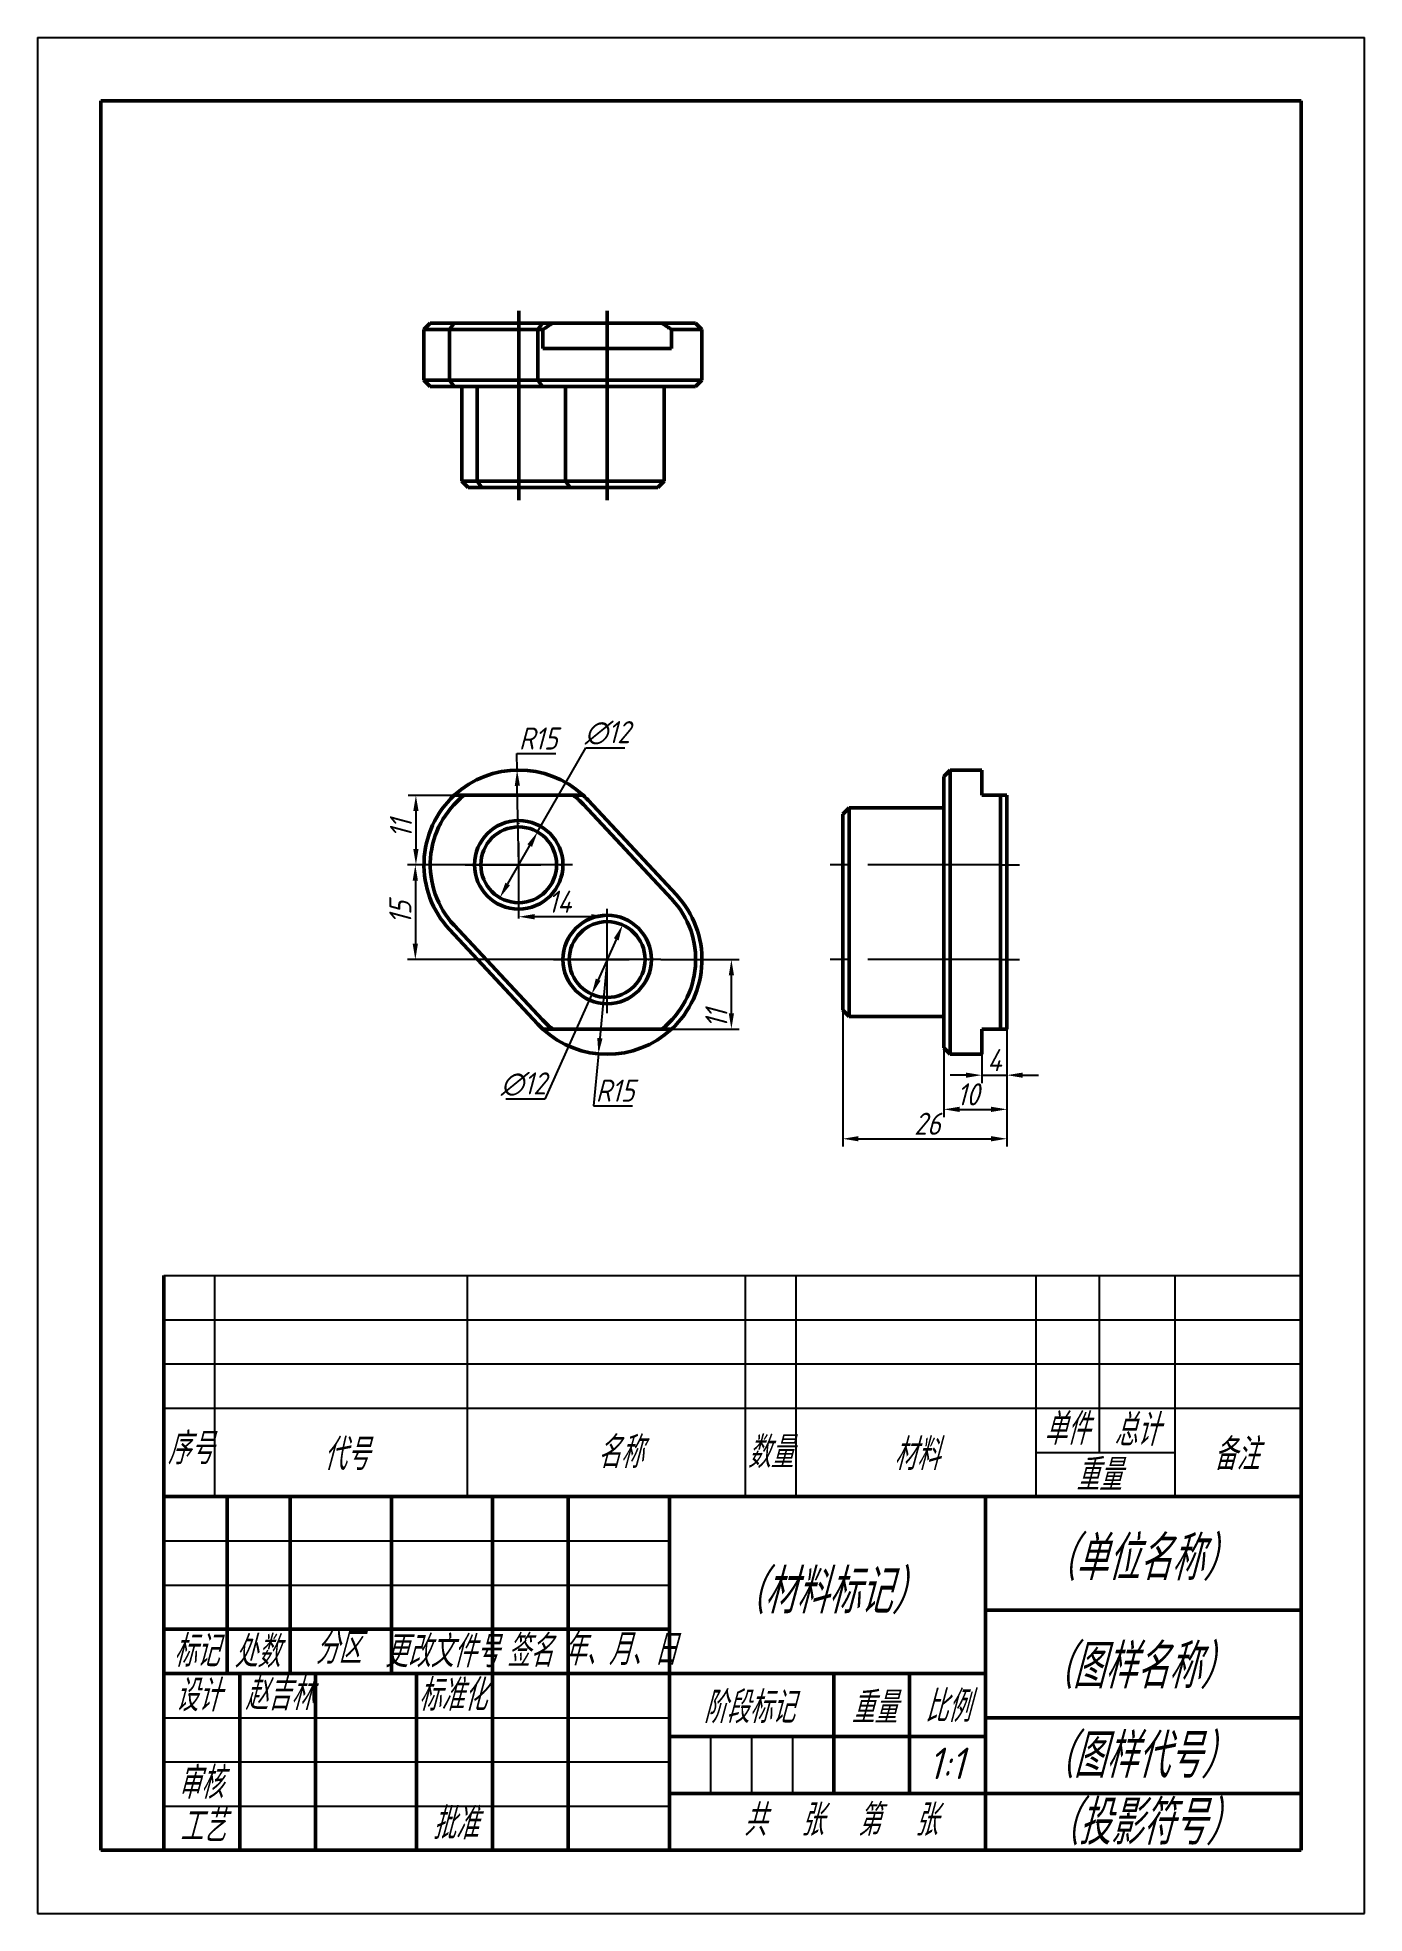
# Model space of a CAD drawing. Header units: millimetres. Extents: x 8 to 218, y 8 to 305.
import ezdxf

# ---------------------------------------------------------------- set-up
doc = ezdxf.new("R2010")
doc.units = ezdxf.units.MM
doc.linetypes.add('ACAD_ISO10W100', pattern=[18, 12, -3, 0, -3])
for name, color, linetype, lineweight in [('粗实线', 3, 'Continuous', 50), ('细实线', 7, 'Continuous', 25), ('细文本', 7, 'Continuous', 25), ('细点画线', 1, 'ACAD_ISO10W100', 25)]:
    doc.layers.add(name, color=color, linetype=linetype, lineweight=lineweight)
doc.styles.add('长仿宋', font='gbeitc.shx', dxfattribs={"bigfont": 'gbcbig.shx'})
doc.dimstyles.new('ISO-25', dxfattribs={"dimtxt": 3.5, "dimasz": 2.5, "dimexe": 1.25, "dimexo": 0, "dimtad": 1, "dimdsep": 46, "dimtxsty": '长仿宋', "dimcen": 2.5, "dimadec": 0, "dimazin": 0, "dimtfac": 1, "dimtmove": 0, "dimatfit": 2, "dimfxl": 1, "dimarcsym": 0})
doc.dimstyles.new('ISO-25$3', dxfattribs={"dimtxt": 3.5, "dimasz": 2.5, "dimexe": 1.25, "dimexo": 0, "dimtad": 1, "dimtoh": 1, "dimdsep": 46, "dimtxsty": '长仿宋', "dimcen": 2.5, "dimadec": 0, "dimazin": 0, "dimtfac": 1, "dimtmove": 0, "dimatfit": 2, "dimfxl": 1, "dimarcsym": 0})
doc.dimstyles.new('ISO-25$4', dxfattribs={"dimtxt": 3.5, "dimasz": 2.5, "dimexe": 1.25, "dimexo": 0, "dimtad": 1, "dimtoh": 1, "dimdsep": 46, "dimtxsty": '长仿宋', "dimcen": 2.5, "dimadec": 0, "dimazin": 0, "dimtfac": 1, "dimtmove": 0, "dimatfit": 2, "dimfxl": 1, "dimarcsym": 0})

# ---------------------------------------------------------------- blocks, each defined once
blk = doc.blocks.new('*D15')
at = {"color": 0, "lineweight": -2, "transparency": 16777216}
for p, q in [((92.95, 173.91), (66.84, 173.91)), ((68.09, 171.41), (68.09, 161.41)), ((106.95, 158.91), (66.84, 158.91))]:
    blk.add_line(p, q, dxfattribs=at)
at = {"color": 0, "transparency": 16777216}
for points in [[(67.67, 171.41), (68.5, 171.41), (68.09, 173.91)], [(67.67, 161.41), (68.5, 161.41), (68.09, 158.91)]]:
    blk.add_solid(points, dxfattribs=at)
at = {"layer": 'Defpoints', "color": 0, "transparency": 16777216}
for p in [(92.95, 173.91), (68.09, 158.91), (106.95, 158.91)]:
    blk.add_point(p, dxfattribs=at)
at = {"color": 0, "transparency": 16777216, "insert": (65.71, 166.35), "char_height": 3.5, "attachment_point": 5, "rotation": 90, "style": '长仿宋'}
blk.add_mtext('15', dxfattribs=at)
blk = doc.blocks.new('*D16')
at = {"color": 0, "lineweight": -2, "transparency": 16777216}
for p, q in [((84.45, 165.41), (84.45, 166.94)), ((98.45, 150.41), (98.45, 166.94)), ((95.95, 165.69), (86.95, 165.69))]:
    blk.add_line(p, q, dxfattribs=at)
at = {"color": 0, "transparency": 16777216}
for points in [[(86.95, 166.11), (86.95, 165.28), (84.45, 165.69)], [(95.95, 166.11), (95.95, 165.28), (98.45, 165.69)]]:
    blk.add_solid(points, dxfattribs=at)
at = {"layer": 'Defpoints', "color": 0, "transparency": 16777216}
for p in [(84.45, 165.69), (84.45, 165.41), (98.45, 150.41)]:
    blk.add_point(p, dxfattribs=at)
at = {"color": 0, "transparency": 16777216, "insert": (90.91, 168.07), "char_height": 3.5, "attachment_point": 5, "style": '长仿宋'}
blk.add_mtext('14', dxfattribs=at)
blk = doc.blocks.new('*D17')
at = {"color": 0, "lineweight": -2, "transparency": 16777216}
for p, q in [((87.44, 179.12), (95.09, 192.43)), ((95.09, 192.43), (101.26, 192.43)), ((82.71, 170.88), (86.2, 176.95))]:
    blk.add_line(p, q, dxfattribs=at)
at = {"color": 0, "transparency": 16777216}
for points in [[(85.83, 177.16), (86.56, 176.74), (87.44, 179.12)], [(82.35, 171.09), (83.07, 170.67), (81.46, 168.71)]]:
    blk.add_solid(points, dxfattribs=at)
at = {"layer": 'Defpoints', "color": 0, "transparency": 16777216}
for p in [(87.44, 179.12), (81.46, 168.71)]:
    blk.add_point(p, dxfattribs=at)
at = {"color": 0, "transparency": 16777216, "insert": (98.49, 194.8), "char_height": 3.5, "attachment_point": 5, "style": '长仿宋'}
blk.add_mtext('∅12', dxfattribs=at)
blk = doc.blocks.new('*D18')
at = {"color": 0, "lineweight": -2, "transparency": 16777216}
for p, q in [((99.88, 162.11), (97.03, 155.72)), ((96.01, 153.43), (88.6, 136.81)), ((88.6, 136.81), (82.43, 136.81))]:
    blk.add_line(p, q, dxfattribs=at)
at = {"color": 0, "transparency": 16777216}
for points in [[(99.5, 162.28), (100.26, 161.94), (100.89, 164.39)], [(96.65, 155.89), (97.41, 155.55), (96.01, 153.43)]]:
    blk.add_solid(points, dxfattribs=at)
at = {"layer": 'Defpoints', "color": 0, "transparency": 16777216}
for p in [(100.89, 164.39), (96.01, 153.43)]:
    blk.add_point(p, dxfattribs=at)
at = {"color": 0, "transparency": 16777216, "insert": (85.2, 139.19), "char_height": 3.5, "attachment_point": 5, "style": '长仿宋'}
blk.add_mtext('∅12', dxfattribs=at)
blk = doc.blocks.new('*D19')
at = {"color": 0, "lineweight": -2, "transparency": 16777216}
for p, q in [((93.11, 184.91), (66.93, 184.91)), ((68.18, 182.41), (68.18, 176.41)), ((92.95, 173.91), (66.93, 173.91))]:
    blk.add_line(p, q, dxfattribs=at)
at = {"color": 0, "transparency": 16777216}
for points in [[(67.76, 182.41), (68.6, 182.41), (68.18, 184.91)], [(67.76, 176.41), (68.6, 176.41), (68.18, 173.91)]]:
    blk.add_solid(points, dxfattribs=at)
at = {"layer": 'Defpoints', "color": 0, "transparency": 16777216}
for p in [(93.11, 184.91), (68.18, 173.91), (92.95, 173.91)]:
    blk.add_point(p, dxfattribs=at)
at = {"color": 0, "transparency": 16777216, "insert": (65.81, 179.62), "char_height": 3.5, "attachment_point": 5, "rotation": 90, "style": '长仿宋'}
blk.add_mtext('11', dxfattribs=at)
blk = doc.blocks.new('*D20')
at = {"color": 0, "lineweight": -2, "transparency": 16777216}
for p, q in [((106.95, 158.91), (119.36, 158.91)), ((118.11, 150.41), (118.11, 156.41)), ((107.11, 147.91), (119.36, 147.91))]:
    blk.add_line(p, q, dxfattribs=at)
at = {"color": 0, "transparency": 16777216}
for points in [[(117.69, 156.41), (118.52, 156.41), (118.11, 158.91)], [(117.69, 150.41), (118.52, 150.41), (118.11, 147.91)]]:
    blk.add_solid(points, dxfattribs=at)
at = {"layer": 'Defpoints', "color": 0, "transparency": 16777216}
for p in [(106.95, 158.91), (118.11, 158.91), (107.11, 147.91)]:
    blk.add_point(p, dxfattribs=at)
at = {"color": 0, "transparency": 16777216, "insert": (115.73, 149.54), "char_height": 3.5, "attachment_point": 5, "rotation": 90, "style": '长仿宋'}
blk.add_mtext('11', dxfattribs=at)
blk = doc.blocks.new('*D21')
at = {"color": 0, "lineweight": -2, "transparency": 16777216}
for p, q in [((135.72, 153.46), (135.72, 129.29)), ((161.72, 149.36), (161.72, 129.29)), ((138.22, 130.54), (159.22, 130.54))]:
    blk.add_line(p, q, dxfattribs=at)
at = {"color": 0, "transparency": 16777216}
for points in [[(138.22, 130.96), (138.22, 130.13), (135.72, 130.54)], [(159.22, 130.96), (159.22, 130.13), (161.72, 130.54)]]:
    blk.add_solid(points, dxfattribs=at)
at = {"layer": 'Defpoints', "color": 0, "transparency": 16777216}
for p in [(135.72, 153.46), (161.72, 149.36), (161.72, 130.54)]:
    blk.add_point(p, dxfattribs=at)
at = {"color": 0, "transparency": 16777216, "insert": (149.12, 132.92), "char_height": 3.5, "attachment_point": 5, "style": '长仿宋'}
blk.add_mtext('26', dxfattribs=at)
blk = doc.blocks.new('*D22')
at = {"color": 0, "lineweight": -2, "transparency": 16777216}
for p, q in [((161.72, 149.36), (161.72, 139.36)), ((157.72, 143.91), (157.72, 139.36)), ((155.22, 140.61), (152.72, 140.61)), ((157.72, 140.61), (161.72, 140.61)), ((164.22, 140.61), (166.72, 140.61))]:
    blk.add_line(p, q, dxfattribs=at)
at = {"color": 0, "transparency": 16777216}
for points in [[(155.22, 141.02), (155.22, 140.19), (157.72, 140.61)], [(164.22, 141.02), (164.22, 140.19), (161.72, 140.61)]]:
    blk.add_solid(points, dxfattribs=at)
at = {"layer": 'Defpoints', "color": 0, "transparency": 16777216}
for p in [(161.72, 149.36), (157.72, 143.91), (161.72, 140.61)]:
    blk.add_point(p, dxfattribs=at)
at = {"color": 0, "transparency": 16777216, "insert": (159.72, 142.98), "char_height": 3.5, "attachment_point": 5, "style": '长仿宋'}
blk.add_mtext('4', dxfattribs=at)
blk = doc.blocks.new('*D23')
at = {"color": 0, "lineweight": -2, "transparency": 16777216}
for p, q in [((161.72, 149.36), (161.72, 133.95)), ((151.72, 144.91), (151.72, 133.95)), ((154.22, 135.2), (159.22, 135.2))]:
    blk.add_line(p, q, dxfattribs=at)
at = {"color": 0, "transparency": 16777216}
for points in [[(154.22, 135.61), (154.22, 134.78), (151.72, 135.2)], [(159.22, 135.61), (159.22, 134.78), (161.72, 135.2)]]:
    blk.add_solid(points, dxfattribs=at)
at = {"layer": 'Defpoints', "color": 0, "transparency": 16777216}
for p in [(161.72, 149.36), (151.72, 144.91), (161.72, 135.2)]:
    blk.add_point(p, dxfattribs=at)
at = {"color": 0, "transparency": 16777216, "insert": (155.55, 137.57), "char_height": 3.5, "attachment_point": 5, "style": '长仿宋'}
blk.add_mtext('10', dxfattribs=at)
blk = doc.blocks.new('*D24')
at = {"color": 0, "lineweight": -2, "transparency": 16777216}
for p, q in [((84.19, 188.91), (84.14, 191.53)), ((84.14, 191.53), (90.31, 191.53)), ((84.45, 173.91), (84.23, 186.41))]:
    blk.add_line(p, q, dxfattribs=at)
blk.add_arc((84.45, 173.91), 15, 86.2346, 132.8334, dxfattribs=at)
at = {"color": 0, "transparency": 16777216}
blk.add_solid([(84.65, 186.42), (83.82, 186.41), (84.19, 188.91)], dxfattribs=at)
at = {"layer": 'Defpoints', "color": 0, "transparency": 16777216}
for p in [(84.19, 188.91), (84.45, 173.91)]:
    blk.add_point(p, dxfattribs=at)
at = {"color": 0, "transparency": 16777216, "insert": (87.54, 193.91), "char_height": 3.5, "attachment_point": 5, "style": '长仿宋'}
blk.add_mtext('R15', dxfattribs=at)
blk = doc.blocks.new('*D25')
at = {"color": 0, "lineweight": -2, "transparency": 16777216}
for p, q in [((98.45, 158.91), (97.3, 146.47)), ((97.07, 143.98), (96.31, 135.78)), ((96.31, 135.78), (102.47, 135.78))]:
    blk.add_line(p, q, dxfattribs=at)
at = {"color": 0, "transparency": 16777216}
blk.add_solid([(96.88, 146.51), (97.71, 146.43), (97.07, 143.98)], dxfattribs=at)
at = {"layer": 'Defpoints', "color": 0, "transparency": 16777216}
for p in [(98.45, 158.91), (97.07, 143.98)]:
    blk.add_point(p, dxfattribs=at)
at = {"color": 0, "transparency": 16777216, "insert": (99.7, 138.16), "char_height": 3.5, "attachment_point": 5, "style": '长仿宋'}
blk.add_mtext('R15', dxfattribs=at)

msp = doc.modelspace()

# ---------------------------------------------------------------- linework, layer by layer
msp.add_line((8.298, 304.888), (8.298, 7.888))
at = {"layer": '粗实线'}
for p, q in [((18.298, 294.888), (208.298, 294.888)), ((18.298, 294.888), (18.298, 17.888)), ((208.298, 17.888), (208.298, 294.888)), ((84.452, 258.639), (84.452, 261.639)), ((98.452, 258.639), (98.452, 261.639)), ((70.452, 259.639), (69.452, 258.639)), ((69.452, 258.639), (69.452, 250.639)), ((73.486, 258.639), (69.452, 258.639)), ((70.452, 259.639), (74.217, 259.639)), ((74.217, 259.639), (73.486, 258.639)), ((87.486, 258.639), (73.486, 258.639)), ((73.486, 258.639), (73.486, 250.639)), ((74.217, 259.639), (88.217, 259.639)), ((84.452, 258.639), (84.452, 250.639)), ((88.217, 259.639), (87.486, 258.639)), ((88.254, 258.639), (87.486, 258.639)), ((87.486, 258.639), (87.486, 250.639)), ((88.217, 259.639), (89.792, 259.639)), ((88.254, 255.639), (88.254, 258.639)), ((107.112, 259.639), (89.792, 259.639)), ((98.452, 258.639), (98.452, 250.639)), ((107.112, 259.639), (112.452, 259.639)), ((108.65, 255.639), (108.65, 258.639)), ((113.452, 258.639), (108.65, 258.639)), ((113.452, 258.639), (112.452, 259.639)), ((113.452, 250.639), (113.452, 258.639)), ((88.254, 255.639), (108.65, 255.639)), ((69.452, 250.639), (70.452, 249.639)), ((69.452, 250.639), (73.486, 250.639)), ((74.217, 249.639), (70.452, 249.639)), ((73.486, 250.639), (87.486, 250.639)), ((73.486, 250.639), (74.217, 249.639)), ((88.217, 249.639), (74.217, 249.639)), ((75.452, 249.639), (75.452, 234.639)), ((77.873, 249.639), (77.873, 234.639)), ((84.452, 250.639), (84.452, 249.639)), ((84.452, 249.639), (84.452, 234.639)), ((88.217, 249.639), (87.486, 250.639)), ((87.486, 250.639), (113.452, 250.639)), ((112.452, 249.639), (88.217, 249.639)), ((91.873, 249.639), (91.873, 234.639)), ((98.452, 250.639), (98.452, 249.639)), ((98.452, 249.639), (98.452, 234.639)), ((107.452, 234.639), (107.452, 249.639)), ((112.452, 249.639), (113.452, 250.639)), ((75.452, 234.639), (76.452, 233.639)), ((75.452, 234.639), (77.873, 234.639)), ((77.873, 234.639), (91.873, 234.639)), ((78.604, 233.639), (77.873, 234.639)), ((84.452, 234.639), (84.452, 231.639)), ((91.873, 234.639), (107.452, 234.639)), ((91.873, 234.639), (92.604, 233.639)), ((98.452, 234.639), (98.452, 231.639)), ((106.452, 233.639), (107.452, 234.639)), ((78.604, 233.639), (76.452, 233.639)), ((92.604, 233.639), (78.604, 233.639)), ((106.452, 233.639), (92.604, 233.639)), ((152.723, 188.915), (151.723, 187.915)), ((151.723, 164.362), (151.723, 187.915)), ((157.723, 188.915), (152.723, 188.915)), ((152.723, 188.915), (152.723, 163.68)), ((157.723, 188.915), (157.723, 184.915)), ((75.792, 184.915), (93.112, 184.915)), ((95.418, 184.149), (109.418, 169.149)), ((157.723, 184.915), (160.723, 184.915)), ((160.723, 163.68), (160.723, 184.915)), ((161.723, 184.915), (161.723, 164.362)), ((108.687, 168.467), (94.687, 183.467)), ((136.723, 182.915), (135.723, 181.915)), ((135.723, 168.456), (135.723, 181.915)), ((151.723, 182.915), (136.723, 182.915)), ((136.723, 182.915), (136.723, 167.774)), ((135.723, 153.456), (135.723, 168.456)), ((136.723, 167.774), (136.723, 152.774)), ((87.486, 148.68), (73.486, 163.68)), ((74.217, 164.362), (88.217, 149.362)), ((151.723, 149.362), (151.723, 164.362)), ((152.723, 163.68), (152.723, 148.68)), ((160.723, 148.68), (160.723, 163.68)), ((161.723, 164.362), (161.723, 149.362)), ((135.723, 150.915), (135.723, 153.456)), ((136.723, 152.774), (136.723, 149.915)), ((135.723, 150.915), (136.723, 149.915)), ((136.723, 149.915), (151.723, 149.915)), ((151.723, 144.915), (151.723, 149.362)), ((152.723, 148.68), (152.723, 143.915)), ((160.723, 147.915), (160.723, 148.68)), ((161.723, 149.362), (161.723, 147.915)), ((107.112, 147.915), (89.792, 147.915)), ((157.723, 147.915), (160.723, 147.915)), ((157.723, 147.915), (157.723, 143.915)), ((151.723, 144.915), (152.723, 143.915)), ((152.723, 143.915), (157.723, 143.915)), ((28.298, 108.888), (28.298, 73.888)), ((28.298, 73.888), (28.298, 17.888)), ((28.298, 73.888), (208.298, 73.888)), ((38.298, 73.888), (38.298, 45.888)), ((48.298, 73.888), (48.298, 45.888)), ((64.298, 73.888), (64.298, 45.888)), ((80.298, 73.888), (80.298, 17.888)), ((92.298, 73.888), (92.298, 17.888)), ((108.298, 73.888), (108.298, 17.888)), ((158.298, 73.888), (158.298, 17.888)), ((158.298, 55.888), (208.298, 55.888)), ((28.298, 52.888), (108.298, 52.888)), ((28.298, 45.888), (158.298, 45.888)), ((40.298, 45.888), (40.298, 17.888)), ((52.298, 45.888), (52.298, 17.888)), ((68.298, 45.888), (68.298, 17.888)), ((134.298, 45.888), (134.298, 26.888)), ((146.298, 45.888), (146.298, 26.888)), ((158.298, 38.888), (208.298, 38.888)), ((108.298, 35.888), (158.298, 35.888)), ((108.298, 26.888), (208.298, 26.888)), ((18.298, 17.888), (208.298, 17.888))]:
    msp.add_line(p, q, dxfattribs=at)
for centre, radius in [((84.452, 173.915), 7), ((84.452, 173.915), 6), ((98.452, 158.915), 7), ((98.452, 158.915), 6)]:
    msp.add_circle(centre, radius, dxfattribs=at)
for centre, radius, start, end in [((84.452, 173.915), 15, 47.16657, 132.83343), ((84.452, 173.915), 15, 132.83343, 223.02507), ((84.452, 173.915), 14, 128.21321, 223.02507), ((84.452, 173.915), 14, 43.02507, 51.78679), ((84.452, 173.915), 15, 43.02507, 47.16657), ((98.452, 158.915), 14, 308.21321, 43.02507), ((98.452, 158.915), 15, 312.83343, 43.02507), ((98.452, 158.915), 15, 223.02507, 227.16657), ((98.452, 158.915), 14, 223.02507, 231.78679), ((98.452, 158.915), 15, 227.16657, 312.83343)]:
    msp.add_arc(centre, radius, start, end, dxfattribs=at)
for points in [[(89.792, 259.639), (89.272, 259.317), (88.76, 258.982), (88.254, 258.639)], [(108.65, 258.639), (108.144, 258.982), (107.632, 259.317), (107.112, 259.639)], [(74.254, 184.915), (74.76, 184.915), (75.272, 184.915), (75.792, 184.915)], [(93.112, 184.915), (93.632, 184.915), (94.144, 184.915), (94.65, 184.915)], [(160.723, 184.915), (161.067, 184.915), (161.401, 184.915), (161.723, 184.915)], [(89.792, 147.915), (89.272, 147.915), (88.76, 147.915), (88.254, 147.915)], [(108.65, 147.915), (108.144, 147.915), (107.632, 147.915), (107.112, 147.915)], [(161.723, 147.915), (161.401, 147.915), (161.067, 147.915), (160.723, 147.915)]]:
    msp.add_open_spline(points, degree=3, dxfattribs=at)
at = {"layer": '细实线'}
for p, q in [((8.298, 304.888), (218.298, 304.888)), ((218.298, 7.888), (218.298, 304.888)), ((28.298, 108.888), (208.298, 108.888)), ((36.298, 108.888), (36.298, 73.888)), ((76.298, 108.888), (76.298, 73.888)), ((120.298, 108.888), (120.298, 73.888)), ((128.298, 108.888), (128.298, 73.888)), ((166.298, 108.888), (166.298, 73.888)), ((176.298, 108.888), (176.298, 80.888)), ((188.298, 108.888), (188.298, 73.888)), ((28.298, 101.888), (208.298, 101.888)), ((28.298, 94.888), (208.298, 94.888)), ((28.298, 87.888), (208.298, 87.888)), ((166.298, 80.888), (188.298, 80.888)), ((28.298, 66.888), (108.298, 66.888)), ((28.298, 59.888), (108.298, 59.888)), ((28.298, 38.888), (108.298, 38.888)), ((114.798, 35.888), (114.798, 26.888)), ((121.298, 35.888), (121.298, 26.888)), ((127.798, 35.888), (127.798, 26.888)), ((28.298, 31.888), (108.298, 31.888)), ((28.298, 24.888), (108.298, 24.888)), ((8.298, 7.888), (218.298, 7.888))]:
    msp.add_line(p, q, dxfattribs=at)
at = {"layer": '细点画线'}
for p, q in [((84.452, 165.415), (84.452, 182.415)), ((75.952, 173.915), (92.952, 173.915)), ((136.723, 173.915), (133.723, 173.915)), ((151.723, 173.915), (136.723, 173.915)), ((152.723, 173.915), (151.723, 173.915)), ((160.723, 173.915), (152.723, 173.915)), ((160.723, 173.915), (163.723, 173.915)), ((98.452, 150.415), (98.452, 167.415)), ((89.952, 158.915), (106.952, 158.915)), ((136.723, 158.915), (133.723, 158.915)), ((151.723, 158.915), (136.723, 158.915)), ((152.723, 158.915), (151.723, 158.915)), ((160.723, 158.915), (152.723, 158.915)), ((160.723, 158.915), (163.723, 158.915))]:
    msp.add_line(p, q, dxfattribs=at)

# ---------------------------------------------------------------- texts
at = {"layer": '细文本', "style": '长仿宋'}
for s, height, p in [('单件', 5, (167.552, 82.099)), ('总计', 5, (178.659, 81.945)), ('序号', 5, (28.863, 79.016)), ('代号', 5, (53.546, 78.091)), ('名称', 5, (96.896, 78.399)), ('数量', 5, (120.654, 78.399)), ('材料', 5, (143.794, 78.091)), ('备注', 5, (194.395, 78.091)), ('重量', 5, (172.643, 74.854)), ('（单位名称）', 7, (167.48, 60.65)), ('（材料标记）', 7, (118.223, 55.389)), ('标记', 5, (29.8, 46.952)), ('处数', 5, (39.429, 46.819)), ('分区', 5, (52.257, 47.393)), ('更改文件号', 5, (63.247, 46.863)), ('签名', 5, (82.56, 46.952)), ('年、月、日', 5, (91.435, 47.193)), ('（图样名称）', 7, (167.013, 43.533)), ('设计', 5, (30.074, 39.904)), ('赵吉林', 5, (41.121, 40.111)), ('标准化', 5, (68.535, 39.973)), ('阶段标记', 5, (113.683, 38.025)), ('重量', 5, (137.077, 37.989)), ('比例', 5, (148.715, 38.186)), ('（图样代号）', 7, (167.169, 29.371)), ('1:1', 5, (149.303, 29.159)), ('审核', 5, (30.479, 26.075)), ('工艺', 5, (30.801, 19.213)), ('批准', 5, (70.816, 19.633)), ('共  张  第  张', 5, (120.038, 20.185)), ('（投影符号）', 7, (167.948, 18.79))]:
    msp.add_text(s, height=height, dxfattribs=at).set_placement(p)

# ---------------------------------------------------------------- dimensions: what is measured, and where the dimension line sits
for center, mpoint, picture, middle in [((84.452, 173.915), (84.188, 188.912), '*D24', (87.537, 191.532)), ((98.452, 158.915), (97.067, 143.979), '*D25', (99.703, 135.784))]:
    dim = msp.add_radius_dim(center=center, mpoint=mpoint, dimstyle='ISO-25$4')
    dim.commit()
    dim.dimension.update_dxf_attribs({"geometry": picture, "text_midpoint": middle, "dimtype": 164})
for p1, p2, picture, middle in [((81.462, 168.712), (87.442, 179.117), '*D17', (98.487, 192.427)), ((100.895, 164.395), (96.009, 153.434), '*D18', (85.205, 136.812))]:
    dim = msp.add_diameter_dim_2p(p1=p1, p2=p2, dimstyle='ISO-25$3')
    dim.commit()
    dim.dimension.update_dxf_attribs({"geometry": picture, "text_midpoint": middle, "dimtype": 163})
for base, p1, p2, angle, picture, middle in [((68.181, 173.915), (93.112, 184.915), (92.952, 173.915), 90, '*D19', (68.181, 179.622)), ((68.087, 158.915), (92.952, 173.915), (106.952, 158.915), 90, '*D15', (68.087, 166.349)), ((84.452, 165.695), (98.452, 150.415), (84.452, 165.415), 180, '*D16', (90.913, 165.695)), ((118.108, 158.915), (107.112, 147.915), (106.952, 158.915), 270, '*D20', (118.108, 149.542)), ((161.723, 130.542), (135.723, 153.456), (161.723, 149.362), 180, '*D21', (149.122, 130.542)), ((161.723, 135.196), (151.723, 144.915), (161.723, 149.362), 180, '*D23', (155.548, 135.196))]:
    dim = msp.add_linear_dim(base=base, p1=p1, p2=p2, angle=angle, dimstyle='ISO-25')
    dim.commit()
    dim.dimension.update_dxf_attribs({"geometry": picture, "text_midpoint": middle, "dimtype": 160})
dim = msp.add_linear_dim(base=(161.723, 140.608), p1=(157.723, 143.915), p2=(161.723, 149.362), dimstyle='ISO-25')
dim.commit()
dim.dimension.update_dxf_attribs({"geometry": '*D22', "text_midpoint": (159.723, 140.608), "dimtype": 160})

doc.saveas('drawing.dxf')
